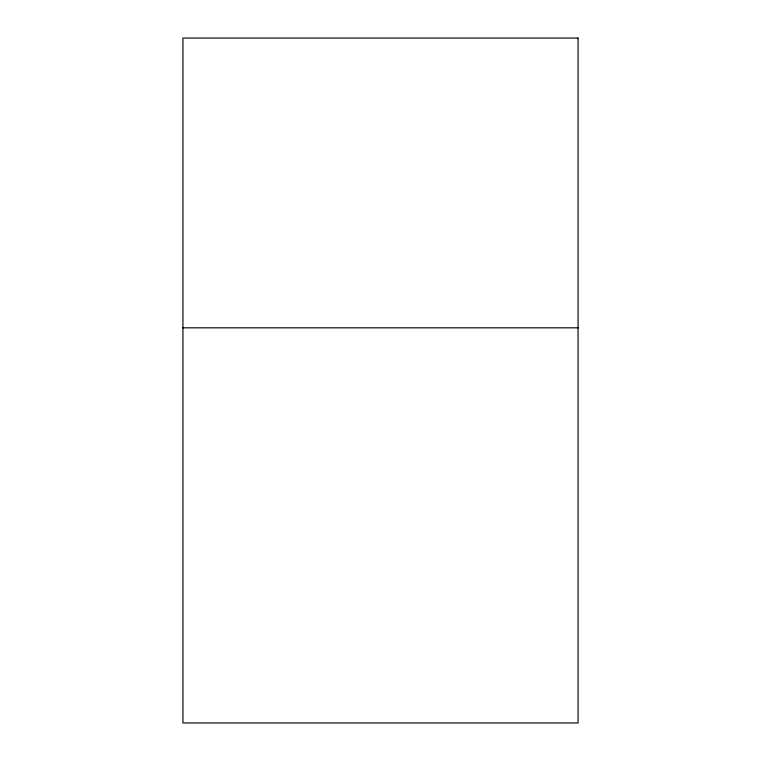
<?xml version="1.0" encoding="UTF-8"?>
<svg xmlns="http://www.w3.org/2000/svg" width="761" height="761" viewBox="0 0 761 761"><rect width="100%" height="100%" fill="white"/><g stroke="black" fill="none" stroke-linecap="round" stroke-linejoin="round"><path stroke-width="1.14" d="M182.935 327.82L578.065 327.82M578.065 38.05L182.935 38.05L182.935 722.95L578.065 722.95L578.065 38.05"/></g></svg>
